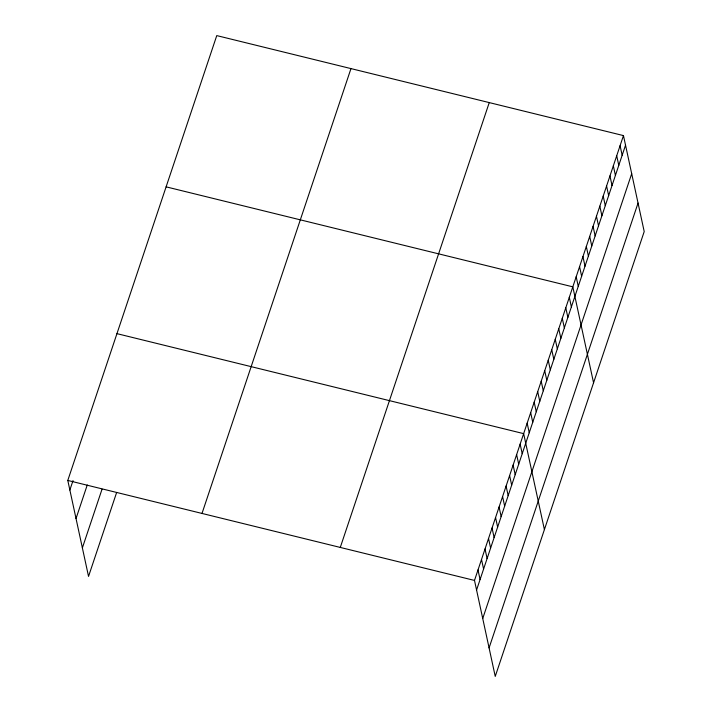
<?xml version="1.0" encoding="UTF-8"?>
<svg xmlns="http://www.w3.org/2000/svg" width="712" height="712" viewBox="0 0 712 712"><rect width="100%" height="100%" fill="white"/><g stroke="black" fill="none" stroke-linecap="round" stroke-linejoin="round"><path stroke-width="1.07" d="M116.626 492.526L88.537 576.409L67.791 480.44L216.76 35.6L623.463 135.591L644.209 231.56L495.241 676.4L474.495 580.431L623.463 135.591M69.856 490.025L73.016 480.591M76.024 518.532L87.256 484.979M82.37 547.902L102.039 489.188M202.003 513.432L350.972 68.592M340.283 547.43L489.251 102.59M476.568 590.017L625.537 145.177M482.727 618.523L631.695 173.684M489.082 647.893L638.05 203.054M166.11 186.847L572.813 286.838L593.568 382.807M116.946 333.643L523.649 433.635L544.404 529.603M67.791 480.44L474.495 580.431M620.09 145.675L622.163 155.26M616.708 155.759L618.781 165.335M613.335 165.834L615.408 175.419M609.953 175.917L612.026 185.503M606.579 186.001L608.653 195.586M603.206 196.085L605.28 205.67M599.824 206.168L601.898 215.754M596.451 216.252L598.525 225.838M593.069 226.336L595.143 235.921M589.696 236.42L591.77 246.005M586.323 246.503L588.397 256.089M582.941 256.587L585.015 266.172M579.568 266.671L581.642 276.256M576.186 276.754L578.26 286.34M569.306 297.322L571.371 306.908M565.791 307.807L567.865 317.392M562.275 318.291L564.349 327.876M558.769 328.775L560.842 338.36M555.253 339.259L557.327 348.844M551.747 349.743L553.82 359.329M548.231 360.236L550.305 369.822M544.724 370.721L546.798 380.306M541.209 381.205L543.283 390.79M537.702 391.689L539.767 401.274M534.187 402.173L536.261 411.758M530.68 412.657L532.745 422.243M527.165 423.142L529.238 432.727M520.143 444.119L522.216 453.704M516.627 454.603L518.701 464.188M513.121 465.087L515.194 474.673M509.605 475.572L511.679 485.157M506.099 486.056L508.172 495.641M502.583 496.549L504.657 506.125M499.076 507.033L501.15 516.618M495.561 517.517L497.635 527.102M492.054 528.001L494.119 537.587M488.539 538.486L490.613 548.071M485.032 548.97L487.097 558.555M481.517 559.454L483.59 569.039M478.001 569.947L480.075 579.532"/></g></svg>
